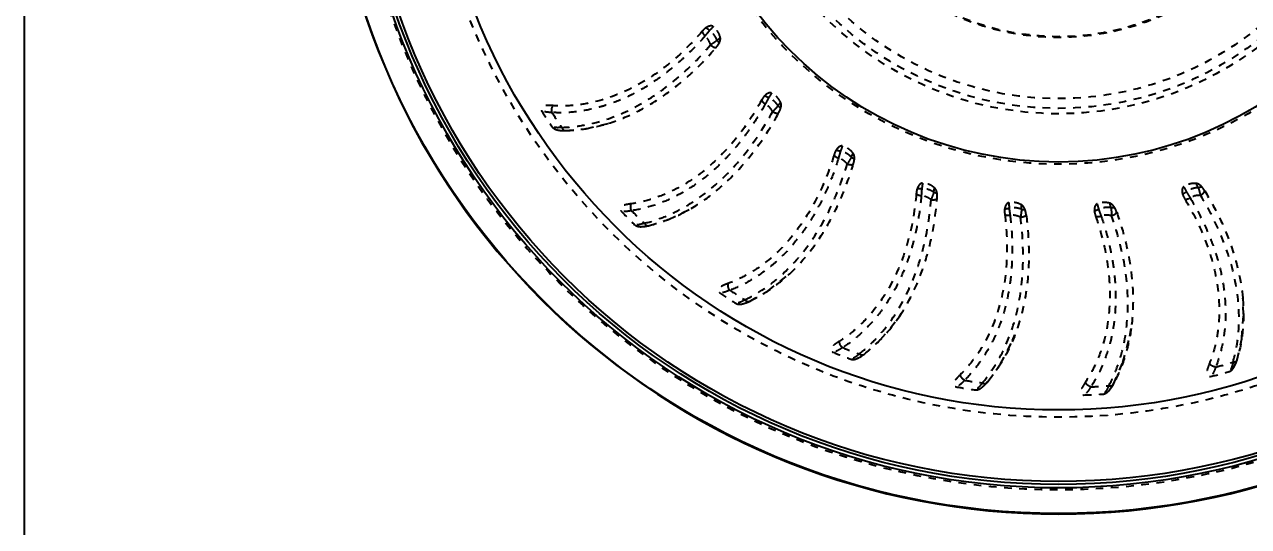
# Model space of a CAD drawing. Header units: millimetres. Extents: x 723 to 11228, y -2384 to 1578.
# Drawn here: x 994 to 1255.7, y 78.4 to 185.8 of the extents above; entities that cross this region are included whole.
import ezdxf

# ---------------------------------------------------------------- set-up
doc = ezdxf.new("R2010")
doc.units = ezdxf.units.MM
doc.header["$LTSCALE"] = 16.335
doc.header["$PDMODE"] = 3
doc.header["$PDSIZE"] = 0.3125
doc.linetypes.add('HIDDEN', pattern=[0.2, 0.1, -0.1])
doc.layers.get('0').update_dxf_attribs({"linetype": 'CONTINUOUS'})
doc.layers.get('Defpoints').update_dxf_attribs({"linetype": 'CONTINUOUS'})
doc.layers.add('DEFAULT_2', color=8, linetype='HIDDEN')
doc.styles.get("Standard").update_dxf_attribs({"font": 'txt', "width": 0.8})
doc.dimstyles.new('ISO-25', dxfattribs={"dimtxt": 8, "dimasz": 8, "dimexe": 0, "dimexo": 0, "dimgap": 0, "dimtad": 1, "dimtxsty": 'Standard', "dimcen": 0, "dimclrd": 4, "dimclre": 4, "dimclrt": 6, "dimadec": 0, "dimazin": 0, "dimtfac": 1, "dimtofl": 0, "dimtmove": 0, "dimatfit": 3, "dimfxl": 0, "dimarcsym": 0})

# ---------------------------------------------------------------- blocks, each defined once
blk = doc.blocks.new('*D132')
at = {"color": 4, "lineweight": -2}
blk.add_line((1403.61, 145.72), (1362.85, 165.55), dxfattribs=at)
at = {"color": 4}
blk.add_solid([(1363.43, 166.75), (1362.26, 164.35), (1355.65, 169.05)], dxfattribs=at)
at = {"layer": 'Defpoints', "color": 0}
for p in [(1074.51, 305.8), (1355.65, 169.05)]:
    blk.add_point(p, dxfattribs=at)
at = {"color": 6, "insert": (1388.87, 158.08), "char_height": 8, "attachment_point": 5, "rotation": 334.0609}
blk.add_mtext('∅312,64', dxfattribs=at)

msp = doc.modelspace()

# ---------------------------------------------------------------- linework, layer by layer
msp.add_lwpolyline([(993.956, 533.645), (2003.412, 533.645), (2003.412, -80.393), (993.956, -80.393)], close=True)
at = {"color": 7, "linetype": 'Continuous'}
for radius in [156.205, 150.739, 150.001, 149.369, 134.066, 81.052]:
    msp.add_circle((1215.081, 237.426), radius, dxfattribs=at)
msp.add_arc((1215.081, 237.426), 156.319, 100.52941, 79.47059, dxfattribs=at)
at = {"layer": 'DEFAULT_2', "color": 8, "linetype": 'HIDDEN'}
for p, q in [((1109.648, 163.079), (1109.649, 163.079)), ((1109.649, 163.079), (1109.802, 163.105)), ((1127.412, 142.76), (1127.413, 142.761)), ((1127.413, 142.761), (1127.565, 142.822)), ((1149.012, 126.579), (1149.014, 126.58)), ((1149.014, 126.58), (1149.156, 126.678)), ((1173.504, 115.243), (1173.506, 115.244)), ((1173.506, 115.244), (1173.631, 115.378)), ((1253.283, 114.08), (1253.303, 114.296)), ((1253.283, 114.077), (1253.283, 114.08)), ((1199.819, 109.246), (1199.82, 109.248)), ((1199.82, 109.248), (1199.918, 109.416)), ((1226.804, 108.852), (1226.805, 108.854)), ((1226.805, 108.854), (1226.868, 109.05))]:
    msp.add_line(p, q, dxfattribs=at)
for points in [[(1107.786, 163.262), (1108.907, 163.088), (1109.649, 163.079)], [(1109.648, 163.079), (1114.012, 163.497), (1118.863, 164.655)], [(1127.412, 142.76), (1131.684, 144.113), (1136.525, 146.462)], [(1125.518, 142.555), (1125.632, 142.548), (1126.677, 142.614), (1127.413, 142.761)], [(1149.012, 126.579), (1153.008, 128.856), (1157.593, 132.497)], [(1147.161, 125.979), (1147.303, 126), (1148.314, 126.28), (1149.014, 126.58)], [(1253.283, 114.077), (1254.262, 118.553), (1254.633, 123.846), (1254.475, 127.228)], [(1173.504, 115.243), (1177.034, 118.397), (1180.522, 122.608), (1181.046, 123.366)], [(1226.804, 108.852), (1228.861, 113.489), (1230.353, 119.132), (1230.614, 120.765)], [(1199.819, 109.246), (1202.692, 113.188), (1205.27, 118.187), (1205.768, 119.425)], [(1171.776, 114.257), (1171.98, 114.331), (1172.906, 114.819), (1173.506, 115.244)], [(1252.385, 112.157), (1252.947, 113.137), (1253.283, 114.08)], [(1198.292, 107.899), (1198.522, 108.041), (1199.325, 108.711), (1199.82, 109.248)], [(1225.556, 107.185), (1225.788, 107.405), (1226.434, 108.228), (1226.805, 108.854)]]:
    msp.add_lwpolyline(points, dxfattribs=at)
for radius in [135.62, 81.527, 70.735, 69.584, 67.498, 54.429, 54.25]:
    msp.add_circle((1215.081, 237.426), radius, dxfattribs=at)
for centre, radius, start, end in [((1215.081, 237.426), 151.093, 100.82307, 79.17693), ((1057.564, 267.259), 119.795, 314.86921, 315.3194), ((1054.811, 233.833), 119.789, 326.8692, 327.32441), ((1192.673, 221.766), 103.564, 211.69185, 213.9751), ((1191.542, 220.987), 100.533, 212.49268, 214.69026), ((1059.069, 200.564), 119.782, 338.86919, 339.33044), ((1070.153, 168.91), 119.774, 350.86918, 351.33722), ((1138.148, 96.758), 119.749, 26.86915, 27.359), ((1087.576, 140.253), 119.766, 2.86917, 3.34445), ((1110.576, 115.847), 119.757, 14.86916, 15.35182), ((1196.427, 217.434), 103.578, 223.68759, 225.97143), ((1195.477, 216.431), 100.533, 224.49268, 226.69026), ((1200.999, 213.98), 103.594, 235.68223, 237.96691), ((1200.273, 212.791), 100.533, 236.49268, 238.69026), ((1206.188, 211.554), 103.613, 247.67612, 249.96177), ((1205.721, 210.229), 100.533, 248.49268, 250.69026), ((1223.515, 209.858), 100.533, 284.49268, 286.69026), ((1223.102, 211.246), 103.672, 283.65801, 285.94595), ((1211.766, 210.262), 103.633, 259.6697, 261.95633), ((1211.582, 208.855), 100.533, 260.49268, 262.69026), ((1217.601, 208.729), 100.533, 272.49268, 274.69026), ((1217.487, 210.159), 103.653, 271.66438, 273.95138)]:
    msp.add_arc(centre, radius, start, end, dxfattribs=at)
for points, knots in [([(1139.484, 183.357), (1138.364, 182.003), (1136.537, 180.115), (1133.986, 177.768), (1132.048, 176.122), (1130.067, 174.595), (1127.392, 172.748), (1123.959, 170.761), (1120.387, 169.193), (1117.503, 168.24), (1114.648, 167.506), (1111.064, 166.952), (1108.168, 166.857), (1106.747, 166.982)], [0, 0, 0, 0, 0.1391804, 0.2073565, 0.2744418, 0.3404175, 0.4052995, 0.5317363, 0.6538274, 0.7133763, 0.7720291, 0.887033, 1, 1, 1, 1]), ([(1138.906, 184.355), (1136.706, 181.807), (1132.027, 177.205), (1124.082, 171.935), (1116.955, 169.271), (1111.253, 168.38), (1108.434, 168.34), (1107.046, 168.423)], [0, 0, 0, 0, 0.274156, 0.5312236, 0.7713435, 0.8866894, 1, 1, 1, 1]), ([(1138.909, 184.357), (1138.885, 184.303), (1138.899, 184.142), (1139.012, 183.899), (1139.217, 183.625), (1139.389, 183.445), (1139.484, 183.357)], [0, 0, 0, 0, 0.1480853, 0.3753551, 0.6751726, 1, 1, 1, 1]), ([(1139.693, 185.088), (1139.542, 184.99), (1139.267, 184.756), (1139.024, 184.491), (1138.906, 184.355)], [0, 0, 0, 0, 0.4998026, 1, 1, 1, 1]), ([(1140.458, 184.516), (1140.375, 184.42), (1140.172, 184.173), (1139.849, 183.786), (1139.607, 183.496), (1139.484, 183.357)], [0, 0, 0, 0, 0.2524693, 0.6324407, 1, 1, 1, 1]), ([(1140.679, 181.416), (1140.55, 181.789), (1140.262, 182.51), (1139.756, 183.104), (1139.484, 183.357)], [0, 0, 0, 0, 0.5152924, 1, 1, 1, 1]), ([(1141.252, 185.337), (1141.139, 185.422), (1140.852, 185.505), (1140.435, 185.445), (1140.046, 185.298), (1139.807, 185.162), (1139.693, 185.088)], [0, 0, 0, 0, 0.2549243, 0.5053042, 0.7532205, 1, 1, 1, 1]), ([(1139.695, 185.089), (1139.744, 185.069), (1139.856, 185.005), (1140.117, 184.821), (1140.318, 184.646), (1140.458, 184.516)], [0, 0, 0, 0, 0.1663046, 0.4017091, 1, 1, 1, 1]), ([(1141.254, 185.339), (1141.19, 185.268), (1141.028, 185.093), (1140.774, 184.808), (1140.565, 184.611), (1140.458, 184.516)], [0, 0, 0, 0, 0.2498663, 0.6247177, 1, 1, 1, 1]), ([(1142.078, 182.359), (1142, 182.572), (1141.768, 183.094), (1141.244, 183.848), (1140.737, 184.319), (1140.458, 184.516)], [0, 0, 0, 0, 0.2488904, 0.6245378, 1, 1, 1, 1]), ([(1142.741, 183.024), (1142.623, 183.474), (1142.267, 184.351), (1141.625, 185.059), (1141.252, 185.337)], [0, 0, 0, 0, 0.4998139, 1, 1, 1, 1]), ([(1108.88, 163.77), (1110.272, 163.812), (1113.088, 164.089), (1118.763, 165.4), (1125.829, 168.478), (1133.74, 174.073), (1138.448, 178.811), (1140.679, 181.416)], [0, 0, 0, 0, 0.1117736, 0.2263377, 0.4665751, 0.7246631, 1, 1, 1, 1]), ([(1118.863, 164.655), (1120.955, 165.311), (1125.139, 167.044), (1131.078, 170.671), (1136.734, 175.298), (1140.18, 178.907), (1141.833, 180.84)], [0, 0, 0, 0, 0.2313227, 0.4750811, 0.7316592, 1, 1, 1, 1]), ([(1142.078, 182.359), (1141.961, 182.28), (1141.496, 181.963), (1141.028, 181.652), (1140.679, 181.416)], [0, 0, 0, 0, 0.2514606, 1, 1, 1, 1]), ([(1140.679, 181.416), (1140.778, 181.326), (1140.984, 181.163), (1141.297, 180.967), (1141.582, 180.854), (1141.764, 180.827), (1141.835, 180.842)], [0, 0, 0, 0, 0.3024129, 0.5966328, 0.8355187, 1, 1, 1, 1]), ([(1141.833, 180.84), (1141.96, 180.989), (1142.21, 181.29), (1142.43, 181.617), (1142.517, 181.793)], [0, 0, 0, 0, 0.4985372, 1, 1, 1, 1]), ([(1142.078, 182.359), (1142.169, 182.26), (1142.324, 182.078), (1142.466, 181.885), (1142.519, 181.795)], [0, 0, 0, 0, 0.5628704, 1, 1, 1, 1]), ([(1142.517, 181.793), (1142.61, 181.981), (1142.764, 182.376), (1142.795, 182.818), (1142.741, 183.024)], [0, 0, 0, 0, 0.4955125, 1, 1, 1, 1]), ([(1152.222, 170.536), (1152.095, 170.409), (1151.876, 170.122), (1151.694, 169.814), (1151.608, 169.657)], [0, 0, 0, 0, 0.4998052, 1, 1, 1, 1]), ([(1153.703, 171.112), (1153.574, 171.172), (1153.274, 171.193), (1152.876, 171.045), (1152.525, 170.818), (1152.319, 170.633), (1152.222, 170.536)], [0, 0, 0, 0, 0.2549066, 0.5052804, 0.7532034, 1, 1, 1, 1]), ([(1152.224, 170.538), (1152.276, 170.529), (1152.398, 170.489), (1152.693, 170.364), (1152.927, 170.234), (1153.091, 170.135)], [0, 0, 0, 0, 0.1654072, 0.4006124, 1, 1, 1, 1]), ([(1153.705, 171.114), (1153.656, 171.031), (1153.533, 170.824), (1153.342, 170.49), (1153.178, 170.252), (1153.091, 170.135)], [0, 0, 0, 0, 0.2498655, 0.6247159, 1, 1, 1, 1]), ([(1155.64, 169.159), (1155.431, 169.575), (1154.901, 170.358), (1154.126, 170.918), (1153.703, 171.112)], [0, 0, 0, 0, 0.4998114, 1, 1, 1, 1]), ([(1107.046, 168.423), (1106.762, 168.439), (1106.341, 168.461), (1105.783, 168.462), (1105.38, 168.436), (1105.056, 168.375), (1104.816, 168.284), (1104.653, 168.188), (1104.513, 168.05), (1104.423, 167.851), (1104.43, 167.601), (1104.503, 167.439), (1104.552, 167.359)], [0, 0, 0, 0, 0.2537743, 0.377755, 0.4985292, 0.6148704, 0.6712988, 0.7269502, 0.7832933, 0.8442677, 0.9164533, 1, 1, 1, 1]), ([(1106.747, 166.982), (1106.714, 167.109), (1106.653, 167.604), (1106.796, 168.151), (1107.045, 168.423)], [0, 0, 0, 0, 0.2621745, 1, 1, 1, 1]), ([(1151.608, 169.657), (1149.985, 166.708), (1146.366, 161.235), (1139.691, 154.429), (1133.276, 150.343), (1127.884, 148.287), (1125.135, 147.662), (1123.76, 147.454)], [0, 0, 0, 0, 0.2741537, 0.5312173, 0.7713359, 0.8866843, 1, 1, 1, 1]), ([(1152.38, 168.799), (1151.566, 167.241), (1150.172, 165.015), (1148.164, 162.189), (1146.611, 160.176), (1144.991, 158.271), (1142.757, 155.908), (1139.813, 153.25), (1136.645, 150.974), (1134.023, 149.442), (1131.382, 148.131), (1127.992, 146.844), (1125.179, 146.148), (1123.763, 145.975)], [0, 0, 0, 0, 0.1391804, 0.2073565, 0.2744418, 0.3404175, 0.4052995, 0.5317363, 0.6538274, 0.7133763, 0.7720291, 0.887033, 1, 1, 1, 1]), ([(1151.61, 169.659), (1151.598, 169.602), (1151.643, 169.447), (1151.804, 169.232), (1152.062, 169.006), (1152.268, 168.865), (1152.38, 168.799)], [0, 0, 0, 0, 0.1476107, 0.3746284, 0.6747167, 1, 1, 1, 1]), ([(1153.091, 170.135), (1153.031, 170.023), (1152.883, 169.741), (1152.648, 169.294), (1152.472, 168.961), (1152.38, 168.799)], [0, 0, 0, 0, 0.2524693, 0.6324407, 1, 1, 1, 1]), ([(1153.953, 167.149), (1153.748, 167.487), (1153.317, 168.132), (1152.699, 168.608), (1152.38, 168.799)], [0, 0, 0, 0, 0.5152924, 1, 1, 1, 1]), ([(1155.125, 168.362), (1155.004, 168.554), (1154.669, 169.017), (1153.999, 169.645), (1153.406, 170), (1153.091, 170.135)], [0, 0, 0, 0, 0.2488904, 0.6245378, 1, 1, 1, 1]), ([(1155.125, 168.362), (1155.027, 168.26), (1154.638, 167.854), (1154.244, 167.452), (1153.953, 167.149)], [0, 0, 0, 0, 0.2514606, 1, 1, 1, 1]), ([(1155.125, 168.362), (1155.235, 168.283), (1155.425, 168.137), (1155.606, 167.976), (1155.676, 167.899)], [0, 0, 0, 0, 0.5637433, 1, 1, 1, 1]), ([(1155.203, 166.827), (1155.296, 166.998), (1155.477, 167.343), (1155.625, 167.708), (1155.674, 167.897)], [0, 0, 0, 0, 0.4985557, 1, 1, 1, 1]), ([(1155.674, 167.897), (1155.728, 168.102), (1155.798, 168.524), (1155.737, 168.967), (1155.64, 169.159)], [0, 0, 0, 0, 0.4955005, 1, 1, 1, 1]), ([(1106.747, 166.982), (1106.315, 166.977), (1105.704, 166.997), (1104.972, 167.166), (1104.676, 167.286), (1104.552, 167.36)], [0, 0, 0, 0, 0.5769697, 0.807913, 1, 1, 1, 1]), ([(1126.517, 143.277), (1127.87, 143.607), (1130.566, 144.464), (1135.846, 146.927), (1142.117, 151.406), (1148.691, 158.524), (1152.312, 164.137), (1153.953, 167.148)], [0, 0, 0, 0, 0.1117736, 0.2263377, 0.4665751, 0.7246631, 1, 1, 1, 1]), ([(1136.525, 146.463), (1138.391, 147.547), (1142.034, 150.109), (1146.973, 154.845), (1151.442, 160.462), (1154.011, 164.633), (1155.203, 166.827)], [0, 0, 0, 0, 0.2316725, 0.4755864, 0.7320479, 1, 1, 1, 1]), ([(1153.953, 167.149), (1154.068, 167.081), (1154.304, 166.964), (1154.652, 166.837), (1154.955, 166.787), (1155.139, 166.799), (1155.205, 166.829)], [0, 0, 0, 0, 0.30283, 0.5973597, 0.8360782, 1, 1, 1, 1]), ([(1108.88, 163.77), (1108.468, 163.726), (1107.889, 163.692), (1107.188, 163.766), (1106.906, 163.841), (1106.788, 163.891)], [0, 0, 0, 0, 0.5896619, 0.8181269, 1, 1, 1, 1]), ([(1106.788, 163.891), (1106.85, 163.799), (1107.127, 163.506), (1107.508, 163.34), (1107.786, 163.262)], [0, 0, 0, 0, 0.2760669, 1, 1, 1, 1]), ([(1107.786, 163.262), (1108.117, 163.169), (1108.796, 163.093), (1109.471, 163.096), (1109.803, 163.105)], [0, 0, 0, 0, 0.5089541, 1, 1, 1, 1]), ([(1108.88, 163.77), (1108.912, 163.674), (1108.996, 163.492), (1109.173, 163.261), (1109.398, 163.111), (1109.568, 163.079), (1109.647, 163.08)], [0, 0, 0, 0, 0.2769219, 0.5428664, 0.7821861, 1, 1, 1, 1]), ([(1109.803, 163.105), (1111.317, 163.146), (1114.384, 163.457), (1117.377, 164.19), (1118.863, 164.655)], [0, 0, 0, 0, 0.4931825, 1, 1, 1, 1]), ([(1168.838, 159.79), (1168.698, 159.821), (1168.398, 159.778), (1168.038, 159.547), (1167.74, 159.249), (1167.576, 159.023), (1167.502, 158.906)], [0, 0, 0, 0, 0.2548848, 0.5052512, 0.7531824, 1, 1, 1, 1]), ([(1168.84, 159.792), (1168.809, 159.699), (1168.731, 159.469), (1168.612, 159.098), (1168.5, 158.828), (1168.439, 158.695)], [0, 0, 0, 0, 0.2498646, 0.6247138, 1, 1, 1, 1]), ([(1171.139, 158.282), (1170.848, 158.645), (1170.166, 159.301), (1169.292, 159.687), (1168.838, 159.79)], [0, 0, 0, 0, 0.4998109, 1, 1, 1, 1]), ([(1167.087, 157.921), (1166.114, 154.7), (1163.712, 148.595), (1158.599, 140.553), (1153.173, 135.224), (1148.328, 132.093), (1145.769, 130.911), (1144.467, 130.422)], [0, 0, 0, 0, 0.2741526, 0.531212, 0.7713286, 0.8866793, 1, 1, 1, 1]), ([(1168.021, 157.241), (1167.548, 155.547), (1166.648, 153.08), (1165.272, 149.898), (1164.17, 147.607), (1162.982, 145.406), (1161.289, 142.63), (1158.962, 139.418), (1156.336, 136.533), (1154.089, 134.49), (1151.779, 132.658), (1148.73, 130.694), (1146.124, 129.429), (1144.774, 128.965)], [0, 0, 0, 0, 0.1391804, 0.2073565, 0.2744418, 0.3404175, 0.4052995, 0.5317363, 0.6538274, 0.7133763, 0.7720291, 0.887033, 1, 1, 1, 1]), ([(1167.502, 158.906), (1167.406, 158.755), (1167.252, 158.431), (1167.139, 158.092), (1167.087, 157.921)], [0, 0, 0, 0, 0.4998079, 1, 1, 1, 1]), ([(1167.089, 157.924), (1167.088, 157.866), (1167.164, 157.723), (1167.366, 157.546), (1167.666, 157.377), (1167.897, 157.282), (1168.021, 157.241)], [0, 0, 0, 0, 0.1470378, 0.3737448, 0.6741616, 1, 1, 1, 1]), ([(1167.503, 158.909), (1167.556, 158.911), (1167.684, 158.898), (1167.999, 158.837), (1168.257, 158.758), (1168.439, 158.695)], [0, 0, 0, 0, 0.1643082, 0.3992676, 1, 1, 1, 1]), ([(1168.439, 158.695), (1168.403, 158.573), (1168.317, 158.266), (1168.18, 157.78), (1168.077, 157.417), (1168.021, 157.241)], [0, 0, 0, 0, 0.2524693, 0.6324407, 1, 1, 1, 1]), ([(1169.902, 155.953), (1169.632, 156.241), (1169.076, 156.783), (1168.372, 157.12), (1168.021, 157.241)], [0, 0, 0, 0, 0.5152924, 1, 1, 1, 1]), ([(1170.796, 157.383), (1170.639, 157.547), (1170.214, 157.929), (1169.429, 158.404), (1168.774, 158.629), (1168.439, 158.695)], [0, 0, 0, 0, 0.2488904, 0.6245378, 1, 1, 1, 1]), ([(1170.796, 157.383), (1170.722, 157.263), (1170.426, 156.785), (1170.125, 156.31), (1169.902, 155.953)], [0, 0, 0, 0, 0.2514606, 1, 1, 1, 1]), ([(1170.796, 157.383), (1170.922, 157.329), (1171.14, 157.224), (1171.351, 157.104), (1171.436, 157.042)], [0, 0, 0, 0, 0.5647943, 1, 1, 1, 1]), ([(1171.434, 157.04), (1171.445, 157.254), (1171.427, 157.686), (1171.275, 158.112), (1171.139, 158.282)], [0, 0, 0, 0, 0.4954864, 1, 1, 1, 1]), ([(1148.03, 126.899), (1149.284, 127.503), (1151.744, 128.902), (1156.395, 132.408), (1161.598, 138.094), (1166.549, 146.422), (1168.923, 152.666), (1169.902, 155.953)], [0, 0, 0, 0, 0.1117736, 0.2263377, 0.4665751, 0.7246631, 1, 1, 1, 1]), ([(1157.593, 132.497), (1160.759, 135.454), (1164.865, 140.868), (1168.896, 149.045), (1170.501, 153.561), (1171.194, 155.9)], [0, 0, 0, 0, 0.4755231, 0.7321715, 1, 1, 1, 1]), ([(1169.902, 155.953), (1170.03, 155.911), (1170.286, 155.845), (1170.654, 155.794), (1170.961, 155.807), (1171.138, 155.859), (1171.196, 155.902)], [0, 0, 0, 0, 0.3033302, 0.5982309, 0.8367467, 1, 1, 1, 1]), ([(1171.194, 155.9), (1171.25, 156.086), (1171.355, 156.46), (1171.424, 156.845), (1171.434, 157.04)], [0, 0, 0, 0, 0.4985775, 1, 1, 1, 1]), ([(1185.994, 151.864), (1185.85, 151.865), (1185.562, 151.759), (1185.257, 151.454), (1185.027, 151.096), (1184.914, 150.838), (1184.865, 150.706)], [0, 0, 0, 0, 0.2548593, 0.5052174, 0.7531582, 1, 1, 1, 1]), ([(1185.995, 151.866), (1185.985, 151.768), (1185.956, 151.524), (1185.917, 151.131), (1185.862, 150.841), (1185.83, 150.696)], [0, 0, 0, 0, 0.2498636, 0.6247114, 1, 1, 1, 1]), ([(1188.559, 150.867), (1188.199, 151.162), (1187.395, 151.662), (1186.46, 151.858), (1185.994, 151.864)], [0, 0, 0, 0, 0.4998093, 1, 1, 1, 1]), ([(1244.501, 151.789), (1244.037, 151.815), (1243.093, 151.748), (1242.22, 151.357), (1241.84, 151.088)], [0, 0, 0, 0, 0.4998097, 1, 1, 1, 1]), ([(1184.668, 149.661), (1184.385, 146.309), (1183.305, 139.839), (1179.977, 130.912), (1175.778, 124.573), (1171.69, 120.505), (1169.433, 118.817), (1168.262, 118.069)], [0, 0, 0, 0, 0.2741531, 0.5312086, 0.7713227, 0.886675, 1, 1, 1, 1]), ([(1184.865, 150.706), (1184.804, 150.54), (1184.722, 150.191), (1184.683, 149.838), (1184.668, 149.661)], [0, 0, 0, 0, 0.4998109, 1, 1, 1, 1]), ([(1184.669, 149.664), (1184.679, 149.606), (1184.782, 149.481), (1185.017, 149.349), (1185.346, 149.246), (1185.593, 149.201), (1185.723, 149.186)], [0, 0, 0, 0, 0.1463944, 0.3727441, 0.6735318, 1, 1, 1, 1]), ([(1184.866, 150.709), (1184.917, 150.723), (1185.045, 150.737), (1185.367, 150.743), (1185.637, 150.72), (1185.83, 150.696)], [0, 0, 0, 0, 0.1630534, 0.3977297, 1, 1, 1, 1]), ([(1185.83, 150.696), (1185.82, 150.569), (1185.8, 150.251), (1185.767, 149.747), (1185.741, 149.371), (1185.723, 149.186)], [0, 0, 0, 0, 0.2524693, 0.6324407, 1, 1, 1, 1]), ([(1188.408, 149.903), (1188.22, 150.03), (1187.726, 150.316), (1186.858, 150.617), (1186.172, 150.701), (1185.83, 150.696)], [0, 0, 0, 0, 0.2488904, 0.6245378, 1, 1, 1, 1]), ([(1188.408, 149.903), (1188.36, 149.77), (1188.17, 149.241), (1187.974, 148.714), (1187.831, 148.318)], [0, 0, 0, 0, 0.2514606, 1, 1, 1, 1]), ([(1188.408, 149.903), (1188.543, 149.876), (1188.78, 149.818), (1189.013, 149.744), (1189.11, 149.7)], [0, 0, 0, 0, 0.5659801, 1, 1, 1, 1]), ([(1189.108, 149.697), (1189.075, 149.911), (1188.968, 150.336), (1188.73, 150.728), (1188.559, 150.867)], [0, 0, 0, 0, 0.4954713, 1, 1, 1, 1]), ([(1189.108, 148.537), (1189.123, 148.729), (1189.149, 149.116), (1189.138, 149.505), (1189.108, 149.697)], [0, 0, 0, 0, 0.4986014, 1, 1, 1, 1]), ([(1241.84, 151.088), (1241.719, 151.002), (1241.545, 150.737), (1241.482, 150.297), (1241.514, 149.86), (1241.58, 149.578), (1241.621, 149.439)], [0, 0, 0, 0, 0.2546773, 0.5050101, 0.7530279, 1, 1, 1, 1]), ([(1241.621, 149.439), (1241.653, 149.48), (1241.747, 149.568), (1242.006, 149.766), (1242.242, 149.908), (1242.415, 150.004)], [0, 0, 0, 0, 0.1589074, 0.3926295, 1, 1, 1, 1]), ([(1241.84, 151.088), (1241.891, 151), (1242.016, 150.777), (1242.223, 150.423), (1242.354, 150.145), (1242.415, 150.004)], [0, 0, 0, 0, 0.2498609, 0.6247009, 1, 1, 1, 1]), ([(1244.967, 150.878), (1244.741, 150.87), (1244.173, 150.811), (1243.294, 150.545), (1242.689, 150.209), (1242.415, 150.004)], [0, 0, 0, 0, 0.2488904, 0.6245378, 1, 1, 1, 1]), ([(1242.415, 150.004), (1242.482, 149.895), (1242.653, 149.626), (1242.922, 149.199), (1243.123, 148.88), (1243.216, 148.72)], [0, 0, 0, 0, 0.2524693, 0.6324407, 1, 1, 1, 1]), ([(1245.432, 149.256), (1245.037, 149.248), (1244.263, 149.198), (1243.541, 148.9), (1243.216, 148.72)], [0, 0, 0, 0, 0.5152924, 1, 1, 1, 1]), ([(1245.67, 151.129), (1245.514, 151.291), (1245.169, 151.588), (1244.73, 151.776), (1244.501, 151.789)], [0, 0, 0, 0, 0.4959829, 1, 1, 1, 1]), ([(1244.967, 150.878), (1245.097, 150.937), (1245.327, 151.031), (1245.565, 151.109), (1245.67, 151.129)], [0, 0, 0, 0, 0.5698253, 1, 1, 1, 1]), ([(1244.967, 150.878), (1245.007, 150.742), (1245.164, 150.202), (1245.316, 149.661), (1245.432, 149.256)], [0, 0, 0, 0, 0.2514606, 1, 1, 1, 1]), ([(1245.432, 149.256), (1245.551, 149.324), (1245.774, 149.474), (1246.063, 149.717), (1246.257, 149.957), (1246.334, 150.126), (1246.337, 150.198)], [0, 0, 0, 0, 0.3057006, 0.6023486, 0.8398748, 1, 1, 1, 1]), ([(1252.388, 113.561), (1252.779, 114.897), (1253.385, 117.661), (1253.891, 123.464), (1253.148, 131.135), (1250.271, 140.387), (1247.22, 146.329), (1245.432, 149.256)], [0, 0, 0, 0, 0.1117736, 0.2263377, 0.4665751, 0.7246631, 1, 1, 1, 1]), ([(1246.337, 150.198), (1246.237, 150.36), (1246.035, 150.684), (1245.803, 150.991), (1245.67, 151.129)], [0, 0, 0, 0, 0.4986753, 1, 1, 1, 1]), ([(1246.337, 150.198), (1247.472, 148.345), (1249.531, 144.598), (1252.716, 137.055), (1254.125, 131.128), (1254.474, 127.228)], [0, 0, 0, 0, 0.2655344, 0.5213898, 1, 1, 1, 1]), ([(1123.76, 147.454), (1123.478, 147.412), (1123.058, 147.345), (1122.51, 147.23), (1122.119, 147.121), (1121.812, 146.994), (1121.595, 146.855), (1121.455, 146.727), (1121.347, 146.562), (1121.3, 146.348), (1121.359, 146.103), (1121.464, 145.959), (1121.529, 145.891)], [0, 0, 0, 0, 0.2538003, 0.3778178, 0.4986262, 0.6149783, 0.6713974, 0.7270285, 0.7833445, 0.8442958, 0.916466, 1, 1, 1, 1]), ([(1123.763, 145.975), (1123.704, 146.093), (1123.541, 146.568), (1123.568, 147.136), (1123.759, 147.454)], [0, 0, 0, 0, 0.2625627, 1, 1, 1, 1]), ([(1185.723, 149.186), (1185.613, 147.432), (1185.245, 144.831), (1184.56, 141.433), (1183.96, 138.962), (1183.255, 136.562), (1182.176, 133.496), (1180.567, 129.87), (1178.599, 126.502), (1176.826, 124.036), (1174.947, 121.764), (1172.373, 119.209), (1170.087, 117.43), (1168.863, 116.696)], [0, 0, 0, 0, 0.1391804, 0.2073565, 0.2744418, 0.3404175, 0.4052995, 0.5317363, 0.6538274, 0.7133763, 0.7720291, 0.887033, 1, 1, 1, 1]), ([(1172.477, 115.351), (1173.579, 116.203), (1175.693, 118.083), (1179.515, 122.479), (1183.422, 129.122), (1186.533, 138.299), (1187.557, 144.899), (1187.831, 148.318)], [0, 0, 0, 0, 0.1117736, 0.2263377, 0.4665751, 0.7246631, 1, 1, 1, 1]), ([(1181.045, 123.366), (1183.411, 126.878), (1186.166, 132.906), (1188.313, 141.539), (1188.921, 146.168), (1189.108, 148.537)], [0, 0, 0, 0, 0.4762585, 0.7327208, 1, 1, 1, 1]), ([(1187.831, 148.318), (1187.507, 148.544), (1186.851, 148.958), (1186.092, 149.141), (1185.723, 149.186)], [0, 0, 0, 0, 0.5152924, 1, 1, 1, 1]), ([(1187.831, 148.318), (1187.965, 148.303), (1188.23, 148.293), (1188.603, 148.319), (1188.9, 148.397), (1189.063, 148.485), (1189.11, 148.54)], [0, 0, 0, 0, 0.3038924, 0.599209, 0.8374945, 1, 1, 1, 1]), ([(1204.421, 147.679), (1204.277, 147.65), (1204.016, 147.484), (1203.78, 147.117), (1203.631, 146.714), (1203.574, 146.435), (1203.555, 146.295)], [0, 0, 0, 0, 0.2548305, 0.5051797, 0.7531313, 1, 1, 1, 1]), ([(1207.136, 147.237), (1206.723, 147.45), (1205.833, 147.772), (1204.877, 147.77), (1204.421, 147.679)], [0, 0, 0, 0, 0.4998086, 1, 1, 1, 1]), ([(1204.421, 147.682), (1204.431, 147.582), (1204.454, 147.334), (1204.498, 146.937), (1204.505, 146.637), (1204.503, 146.488)], [0, 0, 0, 0, 0.2498625, 0.6247088, 1, 1, 1, 1]), ([(1207.191, 146.248), (1206.98, 146.333), (1206.437, 146.51), (1205.526, 146.624), (1204.837, 146.563), (1204.503, 146.488)], [0, 0, 0, 0, 0.2488904, 0.6245378, 1, 1, 1, 1]), ([(1207.923, 146.191), (1207.847, 146.396), (1207.653, 146.796), (1207.335, 147.135), (1207.136, 147.237)], [0, 0, 0, 0, 0.4954557, 1, 1, 1, 1]), ([(1223.311, 147.419), (1223.176, 147.36), (1222.953, 147.14), (1222.799, 146.728), (1222.738, 146.298), (1222.743, 146.011), (1222.753, 145.868)], [0, 0, 0, 0, 0.2547923, 0.5051364, 0.7531016, 1, 1, 1, 1]), ([(1226.06, 147.551), (1225.611, 147.674), (1224.674, 147.804), (1223.739, 147.603), (1223.311, 147.419)], [0, 0, 0, 0, 0.4998098, 1, 1, 1, 1]), ([(1223.311, 147.419), (1223.342, 147.323), (1223.417, 147.082), (1223.544, 146.698), (1223.614, 146.402), (1223.644, 146.253)], [0, 0, 0, 0, 0.2498614, 0.6247062, 1, 1, 1, 1]), ([(1226.322, 146.578), (1226.099, 146.617), (1225.531, 146.677), (1224.616, 146.6), (1223.955, 146.397), (1223.644, 146.253)], [0, 0, 0, 0, 0.2488904, 0.6245378, 1, 1, 1, 1]), ([(1227.057, 146.677), (1226.938, 146.865), (1226.664, 147.221), (1226.278, 147.492), (1226.06, 147.551)], [0, 0, 0, 0, 0.495986, 1, 1, 1, 1]), ([(1226.322, 146.578), (1226.46, 146.608), (1226.703, 146.652), (1226.95, 146.679), (1227.057, 146.677)], [0, 0, 0, 0, 0.5685511, 1, 1, 1, 1]), ([(1227.52, 145.624), (1227.456, 145.805), (1227.324, 146.165), (1227.159, 146.514), (1227.057, 146.677)], [0, 0, 0, 0, 0.4986515, 1, 1, 1, 1]), ([(1242.076, 148.493), (1242.116, 148.451), (1242.273, 148.405), (1242.541, 148.435), (1242.871, 148.545), (1243.101, 148.655), (1243.216, 148.72)], [0, 0, 0, 0, 0.1443515, 0.3695001, 0.6714816, 1, 1, 1, 1]), ([(1242.077, 148.493), (1243.817, 145.617), (1246.744, 139.752), (1249.295, 130.58), (1249.623, 122.99), (1248.706, 117.3), (1247.872, 114.611), (1247.364, 113.318)], [0, 0, 0, 0, 0.2741774, 0.5312208, 0.7713157, 0.8866676, 1, 1, 1, 1]), ([(1243.216, 148.72), (1244.158, 147.236), (1245.39, 144.915), (1246.833, 141.764), (1247.799, 139.412), (1248.64, 137.056), (1249.569, 133.941), (1250.399, 130.062), (1250.786, 126.18), (1250.801, 123.143), (1250.617, 120.201), (1250.036, 116.621), (1249.232, 113.838), (1248.674, 112.524)], [0, 0, 0, 0, 0.1391804, 0.2073565, 0.2744418, 0.3404175, 0.4052995, 0.5317363, 0.6538274, 0.7133763, 0.7720291, 0.887033, 1, 1, 1, 1]), ([(1123.763, 145.975), (1123.339, 145.88), (1122.735, 145.772), (1121.981, 145.787), (1121.665, 145.844), (1121.528, 145.891)], [0, 0, 0, 0, 0.577565, 0.8083466, 1, 1, 1, 1]), ([(1127.565, 142.822), (1129.113, 143.195), (1132.2, 144.199), (1135.107, 145.639), (1136.525, 146.463)], [0, 0, 0, 0, 0.4927361, 1, 1, 1, 1]), ([(1203.581, 145.236), (1204.001, 141.899), (1204.29, 135.348), (1202.89, 125.927), (1200.102, 118.856), (1196.949, 114.028), (1195.092, 111.909), (1194.102, 110.933)], [0, 0, 0, 0, 0.2741619, 0.5312136, 0.771317, 0.8866698, 1, 1, 1, 1]), ([(1204.713, 144.989), (1204.97, 143.249), (1205.151, 140.629), (1205.188, 137.163), (1205.114, 134.621), (1204.923, 132.127), (1204.506, 128.903), (1203.686, 125.022), (1202.461, 121.319), (1201.239, 118.538), (1199.874, 115.925), (1197.888, 112.891), (1196.021, 110.675), (1194.977, 109.703)], [0, 0, 0, 0, 0.1391804, 0.2073565, 0.2744418, 0.3404175, 0.4052995, 0.5317363, 0.6538274, 0.7133763, 0.7720291, 0.887033, 1, 1, 1, 1]), ([(1198.791, 109.139), (1199.692, 110.201), (1201.369, 112.479), (1204.193, 117.574), (1206.633, 124.885), (1207.769, 134.507), (1207.398, 141.176), (1206.956, 144.577)], [0, 0, 0, 0, 0.1117736, 0.2263377, 0.4665751, 0.7246631, 1, 1, 1, 1]), ([(1203.555, 146.298), (1203.601, 146.322), (1203.724, 146.363), (1204.039, 146.437), (1204.309, 146.47), (1204.503, 146.488)], [0, 0, 0, 0, 0.1616957, 0.3960627, 1, 1, 1, 1]), ([(1203.582, 145.24), (1203.602, 145.185), (1203.729, 145.083), (1203.985, 145.002), (1204.33, 144.969), (1204.582, 144.976), (1204.713, 144.989)], [0, 0, 0, 0, 0.1457113, 0.3716712, 0.6728552, 1, 1, 1, 1]), ([(1204.503, 146.488), (1204.52, 146.361), (1204.567, 146.046), (1204.639, 145.546), (1204.692, 145.173), (1204.713, 144.989)], [0, 0, 0, 0, 0.2524693, 0.6324407, 1, 1, 1, 1]), ([(1206.956, 144.577), (1206.591, 144.731), (1205.864, 145), (1205.083, 145.021), (1204.713, 144.989)], [0, 0, 0, 0, 0.5152924, 1, 1, 1, 1]), ([(1208.161, 145.06), (1208.461, 142.772), (1208.826, 138.249), (1208.572, 129.592), (1207.241, 123.281), (1205.766, 119.425)], [0, 0, 0, 0, 0.2666954, 0.5229577, 1, 1, 1, 1]), ([(1207.191, 146.248), (1207.171, 146.108), (1207.095, 145.551), (1207.013, 144.994), (1206.956, 144.577)], [0, 0, 0, 0, 0.2514606, 1, 1, 1, 1]), ([(1206.956, 144.577), (1207.09, 144.591), (1207.353, 144.636), (1207.713, 144.74), (1207.988, 144.879), (1208.128, 145), (1208.162, 145.063)], [0, 0, 0, 0, 0.3044923, 0.6002518, 0.8382886, 1, 1, 1, 1]), ([(1207.191, 146.248), (1207.33, 146.249), (1207.575, 146.242), (1207.821, 146.217), (1207.924, 146.194)], [0, 0, 0, 0, 0.5672506, 1, 1, 1, 1]), ([(1208.161, 145.06), (1208.136, 145.251), (1208.081, 145.632), (1207.991, 146.01), (1207.923, 146.191)], [0, 0, 0, 0, 0.4986263, 1, 1, 1, 1]), ([(1223.001, 144.843), (1224.105, 141.667), (1225.749, 135.321), (1226.338, 125.816), (1225.081, 118.321), (1223.001, 112.945), (1221.626, 110.487), (1220.86, 109.327)], [0, 0, 0, 0, 0.2741743, 0.5312233, 0.7713196, 0.8866702, 1, 1, 1, 1]), ([(1224.161, 144.831), (1224.774, 143.183), (1225.496, 140.657), (1226.252, 137.275), (1226.708, 134.773), (1227.041, 132.294), (1227.302, 129.054), (1227.307, 125.087), (1226.879, 121.21), (1226.262, 118.236), (1225.47, 115.396), (1224.158, 112.016), (1222.793, 109.46), (1221.974, 108.292)], [0, 0, 0, 0, 0.1391804, 0.2073565, 0.2744418, 0.3404175, 0.4052995, 0.5317363, 0.6538274, 0.7133763, 0.7720291, 0.887033, 1, 1, 1, 1]), ([(1222.753, 145.869), (1222.793, 145.902), (1222.904, 145.968), (1223.197, 146.106), (1223.456, 146.196), (1223.644, 146.253)], [0, 0, 0, 0, 0.1602933, 0.3943376, 1, 1, 1, 1]), ([(1223, 144.844), (1223.031, 144.794), (1223.175, 144.719), (1223.444, 144.692), (1223.788, 144.731), (1224.035, 144.791), (1224.161, 144.831)], [0, 0, 0, 0, 0.1450201, 0.3705737, 0.6721616, 1, 1, 1, 1]), ([(1223.644, 146.253), (1223.686, 146.133), (1223.798, 145.834), (1223.972, 145.361), (1224.102, 145.007), (1224.161, 144.831)], [0, 0, 0, 0, 0.2524693, 0.6324407, 1, 1, 1, 1]), ([(1226.44, 144.895), (1226.052, 144.969), (1225.284, 145.081), (1224.516, 144.94), (1224.161, 144.831)], [0, 0, 0, 0, 0.5152924, 1, 1, 1, 1]), ([(1225.822, 108.533), (1226.482, 109.759), (1227.649, 112.337), (1229.352, 117.908), (1230.219, 125.565), (1229.329, 135.214), (1227.58, 141.66), (1226.44, 144.895)], [0, 0, 0, 0, 0.1117736, 0.2263377, 0.4665751, 0.7246631, 1, 1, 1, 1]), ([(1226.322, 146.578), (1226.333, 146.437), (1226.374, 145.876), (1226.41, 145.315), (1226.44, 144.895)], [0, 0, 0, 0, 0.2514606, 1, 1, 1, 1]), ([(1226.44, 144.895), (1226.569, 144.936), (1226.818, 145.036), (1227.15, 145.213), (1227.39, 145.407), (1227.501, 145.555), (1227.519, 145.624)], [0, 0, 0, 0, 0.305104, 0.6013138, 0.8390938, 1, 1, 1, 1]), ([(1227.52, 145.624), (1228.267, 143.513), (1229.533, 139.294), (1231.083, 131.016), (1231.165, 124.748), (1230.613, 120.765)], [0, 0, 0, 0, 0.2661057, 0.5221615, 1, 1, 1, 1]), ([(1126.517, 143.277), (1126.121, 143.147), (1125.559, 142.993), (1124.855, 142.921), (1124.563, 142.937), (1124.438, 142.962)], [0, 0, 0, 0, 0.5904328, 0.8187009, 1, 1, 1, 1]), ([(1124.438, 142.962), (1124.515, 142.887), (1124.839, 142.661), (1125.236, 142.576), (1125.518, 142.555)], [0, 0, 0, 0, 0.2755301, 1, 1, 1, 1]), ([(1125.518, 142.555), (1125.868, 142.529), (1126.562, 142.597), (1127.236, 142.743), (1127.565, 142.822)], [0, 0, 0, 0, 0.5092527, 1, 1, 1, 1]), ([(1126.517, 143.277), (1126.569, 143.19), (1126.689, 143.029), (1126.909, 142.84), (1127.161, 142.74), (1127.333, 142.744), (1127.411, 142.762)], [0, 0, 0, 0, 0.276821, 0.5427839, 0.7821095, 1, 1, 1, 1]), ([(1149.156, 126.678), (1150.677, 127.405), (1153.651, 129.141), (1156.321, 131.31), (1157.593, 132.497)], [0, 0, 0, 0, 0.4921881, 1, 1, 1, 1]), ([(1144.467, 130.422), (1144.199, 130.321), (1143.799, 130.168), (1143.283, 129.941), (1142.92, 129.753), (1142.644, 129.564), (1142.46, 129.383), (1142.348, 129.227), (1142.276, 129.042), (1142.274, 128.822), (1142.384, 128.594), (1142.518, 128.473), (1142.596, 128.42)], [0, 0, 0, 0, 0.2538285, 0.3778906, 0.4987406, 0.6151059, 0.6715134, 0.7271193, 0.7834019, 0.8443257, 0.9164798, 1, 1, 1, 1]), ([(1144.774, 128.965), (1144.377, 128.783), (1143.805, 128.551), (1143.061, 128.409), (1142.739, 128.401), (1142.595, 128.42)], [0, 0, 0, 0, 0.578301, 0.8088819, 1, 1, 1, 1]), ([(1144.774, 128.965), (1144.691, 129.069), (1144.432, 129.503), (1144.342, 130.07), (1144.467, 130.421)], [0, 0, 0, 0, 0.2630487, 1, 1, 1, 1]), ([(1148.03, 126.899), (1147.667, 126.688), (1147.146, 126.419), (1146.469, 126.203), (1146.18, 126.159), (1146.051, 126.158)], [0, 0, 0, 0, 0.5913748, 0.8194013, 1, 1, 1, 1]), ([(1146.052, 126.158), (1146.14, 126.103), (1146.493, 125.951), (1146.888, 125.945), (1147.161, 125.979)], [0, 0, 0, 0, 0.2748672, 1, 1, 1, 1]), ([(1147.161, 125.979), (1147.519, 126.024), (1148.201, 126.238), (1148.843, 126.529), (1149.156, 126.678)], [0, 0, 0, 0, 0.5096184, 1, 1, 1, 1]), ([(1148.029, 126.899), (1148.098, 126.824), (1148.249, 126.692), (1148.503, 126.553), (1148.77, 126.507), (1148.939, 126.547), (1149.011, 126.581)], [0, 0, 0, 0, 0.2767023, 0.5426899, 0.7820251, 1, 1, 1, 1]), ([(1254.474, 127.228), (1254.672, 125.017), (1254.704, 120.644), (1253.907, 116.337), (1253.303, 114.297)], [0, 0, 0, 0, 0.5105595, 1, 1, 1, 1]), ([(1173.631, 115.378), (1175.051, 116.47), (1177.75, 118.949), (1180.01, 121.829), (1181.045, 123.366)], [0, 0, 0, 0, 0.4915577, 1, 1, 1, 1]), ([(1230.613, 120.765), (1230.326, 118.686), (1229.436, 114.645), (1227.831, 110.824), (1226.869, 109.051)], [0, 0, 0, 0, 0.5098508, 1, 1, 1, 1]), ([(1168.262, 118.069), (1168.018, 117.913), (1167.656, 117.679), (1167.194, 117.349), (1166.875, 117.088), (1166.642, 116.845), (1166.497, 116.628), (1166.42, 116.451), (1166.387, 116.254), (1166.432, 116.037), (1166.588, 115.835), (1166.745, 115.745), (1166.833, 115.709)], [0, 0, 0, 0, 0.2538577, 0.3779702, 0.4988678, 0.6152481, 0.6716425, 0.7272196, 0.7834641, 0.8443568, 0.916494, 1, 1, 1, 1]), ([(1168.863, 116.696), (1168.759, 116.781), (1168.414, 117.154), (1168.207, 117.697), (1168.262, 118.068)], [0, 0, 0, 0, 0.2636139, 1, 1, 1, 1]), ([(1205.766, 119.425), (1205.061, 117.581), (1203.398, 114.056), (1201.154, 110.864), (1199.918, 109.416)], [0, 0, 0, 0, 0.509135, 1, 1, 1, 1]), ([(1168.863, 116.696), (1168.51, 116.433), (1167.995, 116.085), (1167.292, 115.792), (1166.977, 115.719), (1166.833, 115.708)], [0, 0, 0, 0, 0.5791442, 0.809494, 1, 1, 1, 1]), ([(1172.477, 115.351), (1172.164, 115.068), (1171.708, 114.694), (1171.086, 114.341), (1170.811, 114.239), (1170.685, 114.213)], [0, 0, 0, 0, 0.5924457, 0.8201965, 1, 1, 1, 1]), ([(1171.776, 114.257), (1172.127, 114.373), (1172.767, 114.733), (1173.349, 115.162), (1173.631, 115.378)], [0, 0, 0, 0, 0.5100309, 1, 1, 1, 1]), ([(1172.477, 115.351), (1172.559, 115.292), (1172.735, 115.195), (1173.012, 115.112), (1173.283, 115.122), (1173.439, 115.196), (1173.503, 115.244)], [0, 0, 0, 0, 0.2765715, 0.5425898, 0.7819397, 1, 1, 1, 1]), ([(1170.686, 114.213), (1170.78, 114.179), (1171.145, 114.104), (1171.522, 114.173), (1171.776, 114.257)], [0, 0, 0, 0, 0.2741133, 1, 1, 1, 1]), ([(1247.364, 113.318), (1247.256, 113.042), (1247.095, 112.632), (1246.906, 112.081), (1246.795, 111.674), (1246.745, 111.333), (1246.754, 111.066), (1246.794, 110.873), (1246.885, 110.69), (1247.053, 110.537), (1247.303, 110.464), (1247.487, 110.484), (1247.582, 110.507)], [0, 0, 0, 0, 0.2539375, 0.3782155, 0.4992719, 0.6157058, 0.6720588, 0.7275433, 0.7836641, 0.8444548, 0.916537, 1, 1, 1, 1]), ([(1248.674, 112.525), (1248.536, 112.533), (1248.026, 112.636), (1247.526, 112.97), (1247.363, 113.317)], [0, 0, 0, 0, 0.2655455, 1, 1, 1, 1]), ([(1252.388, 113.561), (1252.299, 113.138), (1252.147, 112.556), (1251.841, 111.898), (1251.673, 111.654), (1251.584, 111.562)], [0, 0, 0, 0, 0.5959419, 0.8227841, 1, 1, 1, 1]), ([(1252.385, 112.157), (1252.63, 112.471), (1252.965, 113.19), (1253.195, 113.932), (1253.303, 114.297)], [0, 0, 0, 0, 0.5112451, 1, 1, 1, 1]), ([(1252.388, 113.561), (1252.489, 113.562), (1252.688, 113.586), (1252.961, 113.682), (1253.175, 113.848), (1253.257, 114.001), (1253.28, 114.078)], [0, 0, 0, 0, 0.2759725, 0.5420517, 0.781557, 1, 1, 1, 1]), ([(1194.102, 110.933), (1193.894, 110.729), (1193.586, 110.423), (1193.198, 110.001), (1192.937, 109.678), (1192.758, 109.39), (1192.66, 109.146), (1192.62, 108.956), (1192.629, 108.755), (1192.719, 108.55), (1192.915, 108.384), (1193.088, 108.328), (1193.183, 108.311)], [0, 0, 0, 0, 0.2538864, 0.3780532, 0.4990023, 0.6153992, 0.6717793, 0.7273252, 0.7835285, 0.8443881, 0.9165082, 1, 1, 1, 1]), ([(1194.977, 109.703), (1194.856, 109.765), (1194.438, 110.061), (1194.121, 110.555), (1194.102, 110.933)], [0, 0, 0, 0, 0.2642359, 1, 1, 1, 1]), ([(1248.674, 112.524), (1248.54, 112.095), (1248.323, 111.499), (1247.914, 110.84), (1247.695, 110.596), (1247.581, 110.506)], [0, 0, 0, 0, 0.5819259, 0.8115049, 1, 1, 1, 1]), ([(1251.584, 111.562), (1251.672, 111.587), (1251.983, 111.722), (1252.234, 111.964), (1252.385, 112.157)], [0, 0, 0, 0, 0.2718398, 1, 1, 1, 1]), ([(1194.977, 109.703), (1194.684, 109.369), (1194.25, 108.919), (1193.618, 108.485), (1193.323, 108.35), (1193.183, 108.31)], [0, 0, 0, 0, 0.5800568, 0.8101553, 1, 1, 1, 1]), ([(1198.791, 109.139), (1198.542, 108.794), (1198.171, 108.33), (1197.632, 107.855), (1197.383, 107.699), (1197.265, 107.648)], [0, 0, 0, 0, 0.5935978, 0.8210507, 1, 1, 1, 1]), ([(1197.265, 107.649), (1197.361, 107.635), (1197.722, 107.635), (1198.066, 107.771), (1198.292, 107.899)], [0, 0, 0, 0, 0.2733086, 1, 1, 1, 1]), ([(1198.292, 107.899), (1198.622, 108.086), (1199.19, 108.583), (1199.682, 109.139), (1199.918, 109.416)], [0, 0, 0, 0, 0.5104682, 1, 1, 1, 1]), ([(1198.791, 109.139), (1198.884, 109.098), (1199.076, 109.039), (1199.364, 109.016), (1199.627, 109.082), (1199.765, 109.187), (1199.817, 109.248)], [0, 0, 0, 0, 0.2764329, 0.5424868, 0.7818582, 1, 1, 1, 1]), ([(1220.86, 109.327), (1220.699, 109.082), (1220.458, 108.716), (1220.163, 108.22), (1219.972, 107.847), (1219.854, 107.526), (1219.809, 107.265), (1219.809, 107.069), (1219.859, 106.873), (1219.991, 106.69), (1220.218, 106.567), (1220.401, 106.548), (1220.498, 106.551)], [0, 0, 0, 0, 0.2539123, 0.3781348, 0.4991379, 0.6155543, 0.6719215, 0.7274373, 0.7835993, 0.8444229, 0.9165221, 1, 1, 1, 1]), ([(1221.974, 108.292), (1221.755, 107.902), (1221.421, 107.368), (1220.888, 106.81), (1220.626, 106.617), (1220.496, 106.55)], [0, 0, 0, 0, 0.5809977, 0.8108355, 1, 1, 1, 1]), ([(1221.974, 108.292), (1221.841, 108.328), (1221.368, 108.533), (1220.951, 108.957), (1220.859, 109.326)], [0, 0, 0, 0, 0.2648892, 1, 1, 1, 1]), ([(1225.822, 108.533), (1225.649, 108.141), (1225.38, 107.607), (1224.948, 107.028), (1224.735, 106.824), (1224.629, 106.751)], [0, 0, 0, 0, 0.5947804, 0.821926, 1, 1, 1, 1]), ([(1225.556, 107.185), (1225.852, 107.439), (1226.318, 108.06), (1226.691, 108.723), (1226.869, 109.051)], [0, 0, 0, 0, 0.5109206, 1, 1, 1, 1]), ([(1225.822, 108.533), (1225.921, 108.513), (1226.121, 108.495), (1226.408, 108.533), (1226.652, 108.651), (1226.764, 108.783), (1226.802, 108.853)], [0, 0, 0, 0, 0.2762273, 0.542301, 0.7817262, 1, 1, 1, 1]), ([(1224.63, 106.752), (1224.724, 106.758), (1225.064, 106.829), (1225.366, 107.022), (1225.556, 107.185)], [0, 0, 0, 0, 0.2724741, 1, 1, 1, 1])]:
    msp.add_open_spline(points, degree=3, knots=knots, dxfattribs=at)
for points in [[(1241.621, 149.439), (1241.721, 149.104), (1241.896, 148.793), (1242.077, 148.493)], [(1203.555, 146.295), (1203.505, 145.945), (1203.537, 145.586), (1203.581, 145.236)], [(1222.753, 145.868), (1222.779, 145.518), (1222.885, 145.175), (1223.001, 144.843)]]:
    msp.add_open_spline(points, degree=3, dxfattribs=at)

# ---------------------------------------------------------------- dimensions: what is measured, and where the dimension line sits
dim = msp.add_diameter_dim_2p(p1=(1074.51, 305.803), p2=(1355.652, 169.05), dimstyle='ISO-25', override={"dimfxl": 1.25, "dimarcsym": 1})
dim.commit()
dim.dimension.update_dxf_attribs({"geometry": '*D132', "text_midpoint": (1388.867, 158.083)})

doc.saveas('drawing.dxf')
